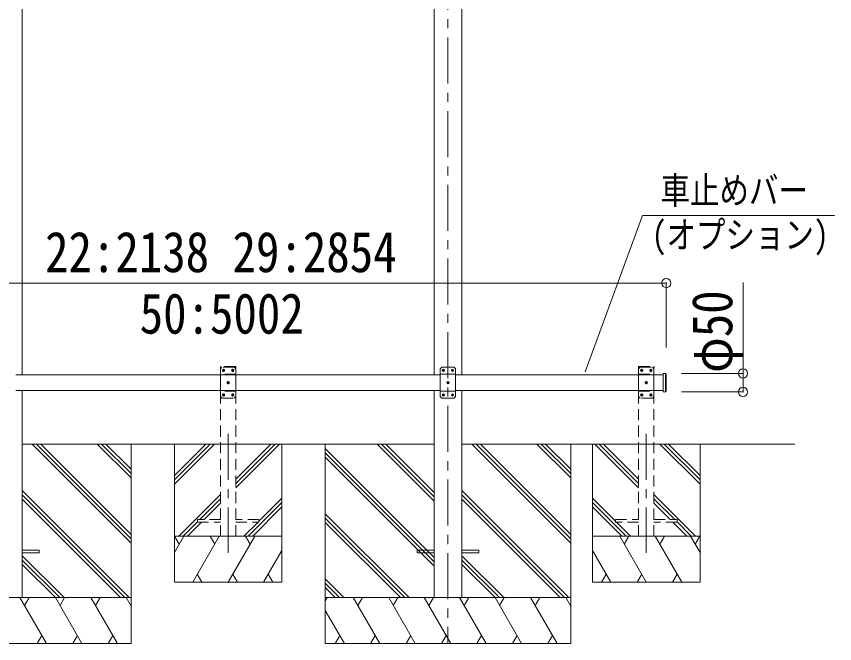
# Model space of a CAD drawing. Units: millimetres at full size, sheet at 1:30; details may follow other scales. Extents: x -20916 to 28483, y -5820 to 5820.
# Drawn here: x -3508 to -843, y -2257 to -214 of the extents above; entities that cross this region are included whole.
import ezdxf
from ezdxf.enums import TextEntityAlignment as Align

# ---------------------------------------------------------------- set-up
doc = ezdxf.new("R2010")
doc.units = ezdxf.units.MM
doc.header["$LTSCALE"] = 30
doc.header["$PDMODE"] = 32
doc.header["$PDSIZE"] = 30
doc.linetypes.add('CHAIN1', pattern=[8, 5, -1, 1, -1])
doc.linetypes.add('DASHED1', pattern=[1.8, 1.2, -0.6])
for name, color, linetype, lineweight in [('0-0_0', 7, 'Continuous', 9), ('0-1_本体', 5, 'CHAIN1', 9), ('0-3_ELV2', 4, 'Continuous', 9), ('0-5_DIM1', 4, 'DASHED1', 9), ('0-6_OTH_LINE', 6, 'Continuous', 9), ('0-7_SHAPE', 6, 'Continuous', 9)]:
    doc.layers.add(name, color=color, linetype=linetype, lineweight=lineweight)
doc.styles.add('ＭＳ ゴシック', font='')
doc.styles.get('ＭＳ ゴシック').set_extended_font_data('MS Gothic')

msp = doc.modelspace()

# ---------------------------------------------------------------- linework, layer by layer
at = {"layer": '0-0_0'}
for p, q in [((-3489.27, -1607.28), (-2147.27, -1607.28)), ((-3134.07, -1929.74), (-3456.53, -1607.28)), ((-3134.07, -1915.6), (-3442.39, -1607.28)), ((-3134.07, -1901.45), (-3428.25, -1607.28)), ((-3134.07, -1717.61), (-3244.4, -1607.28)), ((-3134.07, -1703.47), (-3230.26, -1607.28)), ((-3134.07, -1689.32), (-3216.11, -1607.28)), ((-3134.07, -1607.28), (-3134.07, -2257.28)), ((-2993.27, -1607.29), (-2993.27, -2057.29)), ((-2993.27, -1709.64), (-2890.92, -1607.29)), ((-2993.27, -1723.78), (-2876.78, -1607.29)), ((-2993.27, -1737.92), (-2862.63, -1607.29)), ((-2793.27, -1750.05), (-2650.5, -1607.29)), ((-2793.27, -1735.91), (-2664.64, -1607.29)), ((-2793.27, -1721.77), (-2678.79, -1607.29)), ((-2643.27, -2057.29), (-2643.27, -1607.29)), ((-2502.07, -1607.28), (-2502.07, -2257.28)), ((-2147.27, -1976.75), (-2502.07, -1621.96)), ((-2147.27, -1792.91), (-2332.9, -1607.28)), ((-2147.27, -1778.77), (-2318.76, -1607.28)), ((-2147.27, -1764.62), (-2304.61, -1607.28)), ((-2057.27, -1607.28), (-972.23, -1607.28)), ((-1702.07, -1929.74), (-2024.53, -1607.28)), ((-1702.07, -1915.6), (-2010.39, -1607.28)), ((-1702.07, -1901.45), (-1996.25, -1607.28)), ((-1702.07, -1717.61), (-1812.4, -1607.28)), ((-1702.07, -1703.47), (-1798.26, -1607.28)), ((-1702.07, -1689.32), (-1784.11, -1607.28)), ((-1702.07, -1607.28), (-1702.07, -2257.28)), ((-1631.27, -2057.29), (-1631.27, -1607.29)), ((-1481.27, -1750.05), (-1624.03, -1607.29)), ((-1481.27, -1735.91), (-1609.89, -1607.29)), ((-1481.27, -1721.77), (-1595.75, -1607.29)), ((-1281.27, -1737.92), (-1411.9, -1607.29)), ((-1281.27, -1723.78), (-1397.76, -1607.29)), ((-1281.27, -1709.64), (-1383.62, -1607.29)), ((-1281.27, -1607.29), (-1281.27, -2057.29)), ((-2147.27, -1990.9), (-2502.07, -1636.1)), ((-2149.53, -2002.78), (-2502.07, -1650.24)), ((-3140.38, -2107.28), (-3488.87, -1758.79)), ((-1708.38, -2107.28), (-2056.87, -1758.79)), ((-3154.52, -2107.28), (-3488.87, -1772.93)), ((-2978.79, -1907.29), (-2843.27, -1771.77)), ((-2718.27, -1858.9), (-2643.27, -1783.9)), ((-1722.52, -2107.28), (-2056.87, -1772.93)), ((-1556.27, -1858.9), (-1631.27, -1783.9)), ((-1295.75, -1907.29), (-1431.27, -1771.77)), ((-3168.66, -2107.28), (-3488.87, -1787.07)), ((-2910.65, -1853.29), (-2843.27, -1785.91)), ((-2896.5, -1853.29), (-2843.27, -1800.05)), ((-2752.51, -1907.29), (-2643.27, -1798.04)), ((-2738.37, -1907.29), (-2643.27, -1812.18)), ((-1736.66, -2107.28), (-2056.87, -1787.07)), ((-1522.02, -1907.29), (-1631.27, -1798.04)), ((-1536.16, -1907.29), (-1631.27, -1812.18)), ((-1363.89, -1853.29), (-1431.27, -1785.91)), ((-1378.03, -1853.29), (-1431.27, -1800.05)), ((-2228.88, -2107.28), (-2502.07, -1834.09)), ((-2964.65, -1907.29), (-2918.27, -1860.91)), ((-2950.51, -1907.29), (-2904.5, -1861.29)), ((-2766.66, -1907.29), (-2720.66, -1861.29)), ((-2243.02, -2107.28), (-2502.07, -1848.23)), ((-2257.16, -2107.28), (-2502.07, -1862.37)), ((-1507.88, -1907.29), (-1553.88, -1861.29)), ((-1324.03, -1907.29), (-1370.03, -1861.29)), ((-1309.89, -1907.29), (-1356.27, -1860.91)), ((-2993.27, -1960.4), (-2962.6, -1907.29)), ((-2993.27, -1907.29), (-2643.27, -1907.29)), ((-2977.6, -1933.27), (-2992.6, -1907.29)), ((-2933.73, -2057.29), (-2847.13, -1907.29)), ((-2862.13, -1933.27), (-2877.13, -1907.29)), ((-2818.26, -2057.29), (-2731.66, -1907.29)), ((-2746.66, -1933.27), (-2761.66, -1907.29)), ((-1281.27, -1907.29), (-1631.27, -1907.29)), ((-1456.27, -2057.29), (-1542.87, -1907.29)), ((-1527.87, -1933.27), (-1512.87, -1907.29)), ((-1340.8, -2057.29), (-1427.4, -1907.29)), ((-1412.4, -1933.27), (-1397.4, -1907.29)), ((-1281.27, -1960.4), (-1311.93, -1907.29)), ((-1296.93, -1933.27), (-1281.93, -1907.29)), ((-3352.51, -2107.28), (-3488.87, -1970.92)), ((-2702.79, -2057.29), (-2643.27, -1954.19)), ((-1920.51, -2107.28), (-2056.87, -1970.92)), ((-1571.74, -2057.29), (-1631.27, -1954.19)), ((-3366.65, -2107.28), (-3488.87, -1985.06)), ((-1934.65, -2107.28), (-2056.87, -1985.06)), ((-3380.79, -2107.28), (-3488.87, -1999.2)), ((-1948.79, -2107.28), (-2056.87, -1999.2)), ((-2918.74, -2031.31), (-2903.74, -2057.29)), ((-2803.26, -2031.31), (-2788.26, -2057.29)), ((-2687.79, -2031.31), (-2672.8, -2057.29)), ((-2441.01, -2107.28), (-2502.07, -2046.22)), ((-1586.74, -2031.31), (-1601.74, -2057.29)), ((-1471.27, -2031.31), (-1486.27, -2057.29)), ((-1355.8, -2031.31), (-1370.8, -2057.29)), ((-2993.27, -2057.29), (-2643.27, -2057.29)), ((-2455.15, -2107.28), (-2502.07, -2060.36)), ((-2469.29, -2107.28), (-2502.07, -2074.5)), ((-1281.27, -2057.29), (-1631.27, -2057.29)), ((-3934.07, -2107.28), (-3134.07, -2107.28)), ((-3409.75, -2257.28), (-3496.36, -2107.28)), ((-3481.36, -2133.26), (-3466.35, -2107.28)), ((-3294.28, -2257.28), (-3380.89, -2107.28)), ((-3365.89, -2133.26), (-3350.88, -2107.28)), ((-3178.81, -2257.28), (-3265.42, -2107.28)), ((-3250.42, -2133.26), (-3235.42, -2107.28)), ((-3134.07, -2134.78), (-3149.95, -2107.28)), ((-2502.07, -2107.28), (-1702.07, -2107.28)), ((-2496.24, -2107.28), (-2502.07, -2117.38)), ((-2324.16, -2257.28), (-2410.77, -2107.28)), ((-2380.77, -2107.28), (-2395.77, -2133.26)), ((-2208.69, -2257.28), (-2295.3, -2107.28)), ((-2280.3, -2133.26), (-2265.3, -2107.28)), ((-2093.22, -2257.28), (-2179.83, -2107.28)), ((-2164.83, -2133.26), (-2149.82, -2107.28)), ((-1977.75, -2257.28), (-2064.36, -2107.28)), ((-2049.36, -2133.26), (-2034.35, -2107.28)), ((-1862.28, -2257.28), (-1948.89, -2107.28)), ((-1933.89, -2133.26), (-1918.88, -2107.28)), ((-1746.81, -2257.28), (-1833.42, -2107.28)), ((-1818.42, -2133.26), (-1803.42, -2107.28)), ((-1702.07, -2134.78), (-1717.95, -2107.28)), ((-2439.63, -2257.28), (-2502.07, -2149.14)), ((-3424.75, -2231.3), (-3439.75, -2257.28)), ((-3309.28, -2231.3), (-3324.28, -2257.28)), ((-3193.81, -2231.3), (-3208.81, -2257.28)), ((-2454.63, -2231.3), (-2469.63, -2257.28)), ((-2339.16, -2231.3), (-2354.16, -2257.28)), ((-2223.69, -2231.3), (-2238.69, -2257.28)), ((-2108.22, -2231.3), (-2123.22, -2257.28)), ((-1992.75, -2231.3), (-2007.75, -2257.28)), ((-1877.28, -2231.3), (-1892.28, -2257.28)), ((-1761.81, -2231.3), (-1776.81, -2257.28)), ((-3134.07, -2257.28), (-3934.07, -2257.28)), ((-1702.07, -2257.28), (-2502.07, -2257.28))]:
    msp.add_line(p, q, dxfattribs=at)
at = {"layer": '0-1_本体'}
for p, q in [((-2102.27, 917.13), (-2102.27, -2257.28)), ((-2818.27, -1573.86), (-2818.27, -1961.73)), ((-1456.27, -1573.86), (-1456.27, -1961.73))]:
    msp.add_line(p, q, dxfattribs=at)
at = {"layer": '0-3_ELV2'}
for p, q in [((-3489.07, 521.72), (-3489.07, -1382.28)), ((-2147.47, 521.72), (-2147.47, -1382.28)), ((-2057.07, 521.72), (-2057.07, -1382.28)), ((-2082.27, -1357.28), (-2077.27, -1362.28)), ((-2127.27, -1382.28), (-3509.27, -1382.28)), ((-2127.27, -1362.28), (-2127.27, -1452.28)), ((-2077.27, -1379.98), (-2127.27, -1379.98)), ((-2118.53, -1366.86), (-2119.37, -1366.86)), ((-2116.01, -1367.7), (-2115.17, -1367.7)), ((-2088.53, -1366.86), (-2089.37, -1366.86)), ((-2086.01, -1367.7), (-2085.17, -1367.7)), ((-2077.27, -1452.28), (-2077.27, -1362.28)), ((-2077.27, -1382.28), (-1401.27, -1382.28)), ((-1401.27, -1377.28), (-1401.27, -1437.28)), ((-1401.27, -1377.28), (-1401.27, -1437.28)), ((-1393.27, -1377.28), (-1393.27, -1437.28)), ((-1393.27, -1377.28), (-1393.27, -1437.28)), ((-1391.27, -1379.28), (-1391.27, -1435.28)), ((-1391.27, -1379.28), (-1391.27, -1435.28)), ((-2103.53, -1406.86), (-2104.37, -1406.86)), ((-2101.01, -1407.7), (-2100.17, -1407.7)), ((-3509.27, -1432.28), (-2127.27, -1432.28)), ((-3489.27, -1432.28), (-3489.27, -2107.28)), ((-2147.27, -1432.28), (-2147.27, -2107.28)), ((-2077.27, -1434.58), (-2127.27, -1434.58)), ((-2077.27, -1432.28), (-1401.27, -1432.28)), ((-2057.27, -1432.28), (-2057.27, -2107.28)), ((-2122.27, -1457.28), (-2127.27, -1452.28)), ((-2118.53, -1446.86), (-2119.37, -1446.86)), ((-2116.01, -1447.7), (-2115.17, -1447.7)), ((-2088.53, -1446.86), (-2089.37, -1446.86)), ((-2086.01, -1447.7), (-2085.17, -1447.7)), ((-3434.07, -1952.78), (-3488.87, -1952.78)), ((-3434.07, -1961.78), (-3488.87, -1961.78)), ((-3434.07, -1952.78), (-3434.07, -1961.78)), ((-2202.07, -1952.78), (-2202.07, -1961.78)), ((-2147.27, -1952.78), (-2202.07, -1952.78)), ((-2147.27, -1961.78), (-2202.07, -1961.78)), ((-2002.07, -1952.78), (-2056.87, -1952.78)), ((-2002.07, -1961.78), (-2056.87, -1961.78)), ((-2002.07, -1952.78), (-2002.07, -1961.78))]:
    msp.add_line(p, q, dxfattribs=at)
for points in [[(-2082.27, -1357.28), (-2122.27, -1357.28), (-2127.27, -1362.28)], [(-2119.37, -1366.86), (-2119.37, -1367.7), (-2118.53, -1367.7)], [(-2116.85, -1366.02), (-2116.85, -1365.18), (-2117.69, -1365.18), (-2117.69, -1366.02)], [(-2117.69, -1368.54), (-2117.69, -1369.38), (-2116.85, -1369.38), (-2116.85, -1368.54)], [(-2115.17, -1367.7), (-2115.17, -1366.86), (-2116.01, -1366.86)], [(-2089.37, -1366.86), (-2089.37, -1367.7), (-2088.53, -1367.7)], [(-2086.85, -1366.02), (-2086.85, -1365.18), (-2087.69, -1365.18), (-2087.69, -1366.02)], [(-2087.69, -1368.54), (-2087.69, -1369.38), (-2086.85, -1369.38), (-2086.85, -1368.54)], [(-2085.17, -1367.7), (-2085.17, -1366.86), (-2086.01, -1366.86)], [(-1391.27, -1379.28), (-1393.27, -1377.28), (-1401.27, -1377.28)], [(-1391.27, -1379.28), (-1393.27, -1377.28), (-1401.27, -1377.28)], [(-2104.37, -1406.86), (-2104.37, -1407.7), (-2103.53, -1407.7)], [(-2101.85, -1406.02), (-2101.85, -1405.18), (-2102.69, -1405.18), (-2102.69, -1406.02)], [(-2102.69, -1408.54), (-2102.69, -1409.38), (-2101.85, -1409.38), (-2101.85, -1408.54)], [(-2100.17, -1407.7), (-2100.17, -1406.86), (-2101.01, -1406.86)], [(-1391.27, -1435.28), (-1393.27, -1437.28), (-1401.27, -1437.28)], [(-1391.27, -1435.28), (-1393.27, -1437.28), (-1401.27, -1437.28)], [(-2122.27, -1457.28), (-2082.27, -1457.28), (-2077.27, -1452.28)], [(-2119.37, -1446.86), (-2119.37, -1447.7), (-2118.53, -1447.7)], [(-2116.85, -1446.02), (-2116.85, -1445.18), (-2117.69, -1445.18), (-2117.69, -1446.02)], [(-2117.69, -1448.54), (-2117.69, -1449.38), (-2116.85, -1449.38), (-2116.85, -1448.54)], [(-2115.17, -1447.7), (-2115.17, -1446.86), (-2116.01, -1446.86)], [(-2089.37, -1446.86), (-2089.37, -1447.7), (-2088.53, -1447.7)], [(-2086.85, -1446.02), (-2086.85, -1445.18), (-2087.69, -1445.18), (-2087.69, -1446.02)], [(-2087.69, -1448.54), (-2087.69, -1449.38), (-2086.85, -1449.38), (-2086.85, -1448.54)], [(-2085.17, -1447.7), (-2085.17, -1446.86), (-2086.01, -1446.86)]]:
    msp.add_lwpolyline(points, dxfattribs=at)
for centre in [(-2117.27, -1367.28), (-2087.27, -1367.28), (-2102.27, -1407.28), (-2117.27, -1447.28), (-2087.27, -1447.28)]:
    msp.add_circle(centre, 3.5, dxfattribs=at)
for centre, start, end in [((-2118.53, -1366.02), 270, 0), ((-2118.53, -1368.54), 0, 90), ((-2116.01, -1366.02), 180, 270), ((-2116.01, -1368.54), 90, 180), ((-2088.53, -1366.02), 270, 0), ((-2088.53, -1368.54), 0, 90), ((-2086.01, -1366.02), 180, 270), ((-2086.01, -1368.54), 90, 180), ((-2103.53, -1406.02), 270, 0), ((-2103.53, -1408.54), 0, 90), ((-2101.01, -1406.02), 180, 270), ((-2101.01, -1408.54), 90, 180), ((-2118.53, -1446.02), 270, 0), ((-2118.53, -1448.54), 0, 90), ((-2116.01, -1446.02), 180, 270), ((-2116.01, -1448.54), 90, 180), ((-2088.53, -1446.02), 270, 0), ((-2088.53, -1448.54), 0, 90), ((-2086.01, -1446.02), 180, 270), ((-2086.01, -1448.54), 90, 180)]:
    msp.add_arc(centre, 0.84, start, end, dxfattribs=at)
at = {"layer": '0-5_DIM1'}
for p, q in [((-2843.57, -1357.29), (-2843.46, -1355.24)), ((-2792.97, -1357.29), (-2843.57, -1357.29)), ((-2843.27, -1907.29), (-2843.27, -1357.29)), ((-2794.07, -1354.29), (-2842.46, -1354.29)), ((-2798.27, -1357.29), (-2793.27, -1362.29)), ((-2793.27, -1907.29), (-2793.27, -1357.29)), ((-2792.97, -1357.29), (-2793.07, -1355.24)), ((-1481.57, -1357.29), (-1481.46, -1355.24)), ((-1481.57, -1357.29), (-1430.97, -1357.29)), ((-1481.27, -1907.29), (-1481.27, -1357.29)), ((-1476.27, -1357.29), (-1481.27, -1362.29)), ((-1480.46, -1354.29), (-1432.07, -1354.29)), ((-1431.27, -1907.29), (-1431.27, -1357.29)), ((-1430.97, -1357.29), (-1431.08, -1355.24)), ((-2843.27, -1362.29), (-2843.27, -1452.29)), ((-2793.27, -1379.99), (-2843.27, -1379.99)), ((-2834.53, -1366.87), (-2835.37, -1366.87)), ((-2832.01, -1367.71), (-2831.17, -1367.71)), ((-2804.53, -1366.87), (-2805.37, -1366.87)), ((-2802.01, -1367.71), (-2801.17, -1367.71)), ((-2793.27, -1452.29), (-2793.27, -1362.29)), ((-1481.27, -1452.29), (-1481.27, -1362.29)), ((-1481.27, -1379.99), (-1431.27, -1379.99)), ((-1472.53, -1367.71), (-1473.37, -1367.71)), ((-1470.01, -1366.87), (-1469.17, -1366.87)), ((-1442.53, -1367.71), (-1443.37, -1367.71)), ((-1440.01, -1366.87), (-1439.17, -1366.87)), ((-1431.27, -1362.29), (-1431.27, -1452.29)), ((-2819.53, -1406.87), (-2820.37, -1406.87)), ((-2817.01, -1407.71), (-2816.17, -1407.71)), ((-1457.53, -1407.71), (-1458.37, -1407.71)), ((-1455.01, -1406.87), (-1454.17, -1406.87)), ((-2793.27, -1434.59), (-2843.27, -1434.59)), ((-1481.27, -1434.59), (-1431.27, -1434.59)), ((-2838.27, -1457.29), (-2843.27, -1452.29)), ((-2834.53, -1446.87), (-2835.37, -1446.87)), ((-2832.01, -1447.71), (-2831.17, -1447.71)), ((-2804.53, -1446.87), (-2805.37, -1446.87)), ((-2802.01, -1447.71), (-2801.17, -1447.71)), ((-1472.53, -1447.71), (-1473.37, -1447.71)), ((-1470.01, -1446.87), (-1469.17, -1446.87)), ((-1442.53, -1447.71), (-1443.37, -1447.71)), ((-1440.01, -1446.87), (-1439.17, -1446.87)), ((-1436.27, -1457.29), (-1431.27, -1452.29)), ((-2843.27, -1853.29), (-2918.27, -1853.29)), ((-2793.27, -1861.29), (-2718.27, -1861.29)), ((-1481.27, -1861.29), (-1556.27, -1861.29)), ((-1431.27, -1853.29), (-1356.27, -1853.29))]:
    msp.add_line(p, q, dxfattribs=at)
for points in [[(-2798.27, -1357.29), (-2838.27, -1357.29), (-2843.27, -1362.29)], [(-1476.27, -1357.29), (-1436.27, -1357.29), (-1431.27, -1362.29)], [(-2835.37, -1366.87), (-2835.37, -1367.71), (-2834.53, -1367.71)], [(-2832.85, -1366.03), (-2832.85, -1365.19), (-2833.69, -1365.19), (-2833.69, -1366.03)], [(-2833.69, -1368.55), (-2833.69, -1369.39), (-2832.85, -1369.39), (-2832.85, -1368.55)], [(-2831.17, -1367.71), (-2831.17, -1366.87), (-2832.01, -1366.87)], [(-2805.37, -1366.87), (-2805.37, -1367.71), (-2804.53, -1367.71)], [(-2802.85, -1366.03), (-2802.85, -1365.19), (-2803.69, -1365.19), (-2803.69, -1366.03)], [(-2803.69, -1368.55), (-2803.69, -1369.39), (-2802.85, -1369.39), (-2802.85, -1368.55)], [(-2801.17, -1367.71), (-2801.17, -1366.87), (-2802.01, -1366.87)], [(-1473.37, -1367.71), (-1473.37, -1366.87), (-1472.53, -1366.87)], [(-1471.69, -1366.03), (-1471.69, -1365.19), (-1470.85, -1365.19), (-1470.85, -1366.03)], [(-1470.85, -1368.55), (-1470.85, -1369.39), (-1471.69, -1369.39), (-1471.69, -1368.55)], [(-1469.17, -1366.87), (-1469.17, -1367.71), (-1470.01, -1367.71)], [(-1443.37, -1367.71), (-1443.37, -1366.87), (-1442.53, -1366.87)], [(-1441.69, -1366.03), (-1441.69, -1365.19), (-1440.85, -1365.19), (-1440.85, -1366.03)], [(-1440.85, -1368.55), (-1440.85, -1369.39), (-1441.69, -1369.39), (-1441.69, -1368.55)], [(-1439.17, -1366.87), (-1439.17, -1367.71), (-1440.01, -1367.71)], [(-2820.37, -1406.87), (-2820.37, -1407.71), (-2819.53, -1407.71)], [(-2817.85, -1406.03), (-2817.85, -1405.19), (-2818.69, -1405.19), (-2818.69, -1406.03)], [(-2818.69, -1408.55), (-2818.69, -1409.39), (-2817.85, -1409.39), (-2817.85, -1408.55)], [(-2816.17, -1407.71), (-2816.17, -1406.87), (-2817.01, -1406.87)], [(-1458.37, -1407.71), (-1458.37, -1406.87), (-1457.53, -1406.87)], [(-1456.69, -1406.03), (-1456.69, -1405.19), (-1455.85, -1405.19), (-1455.85, -1406.03)], [(-1455.85, -1408.55), (-1455.85, -1409.39), (-1456.69, -1409.39), (-1456.69, -1408.55)], [(-1454.17, -1406.87), (-1454.17, -1407.71), (-1455.01, -1407.71)], [(-2838.27, -1457.29), (-2798.27, -1457.29), (-2793.27, -1452.29)], [(-2835.37, -1446.87), (-2835.37, -1447.71), (-2834.53, -1447.71)], [(-2832.85, -1446.03), (-2832.85, -1445.19), (-2833.69, -1445.19), (-2833.69, -1446.03)], [(-2833.69, -1448.55), (-2833.69, -1449.39), (-2832.85, -1449.39), (-2832.85, -1448.55)], [(-2831.17, -1447.71), (-2831.17, -1446.87), (-2832.01, -1446.87)], [(-2805.37, -1446.87), (-2805.37, -1447.71), (-2804.53, -1447.71)], [(-2802.85, -1446.03), (-2802.85, -1445.19), (-2803.69, -1445.19), (-2803.69, -1446.03)], [(-2803.69, -1448.55), (-2803.69, -1449.39), (-2802.85, -1449.39), (-2802.85, -1448.55)], [(-2801.17, -1447.71), (-2801.17, -1446.87), (-2802.01, -1446.87)], [(-1436.27, -1457.29), (-1476.27, -1457.29), (-1481.27, -1452.29)], [(-1473.37, -1447.71), (-1473.37, -1446.87), (-1472.53, -1446.87)], [(-1471.69, -1446.03), (-1471.69, -1445.19), (-1470.85, -1445.19), (-1470.85, -1446.03)], [(-1470.85, -1448.55), (-1470.85, -1449.39), (-1471.69, -1449.39), (-1471.69, -1448.55)], [(-1469.17, -1446.87), (-1469.17, -1447.71), (-1470.01, -1447.71)], [(-1443.37, -1447.71), (-1443.37, -1446.87), (-1442.53, -1446.87)], [(-1441.69, -1446.03), (-1441.69, -1445.19), (-1440.85, -1445.19), (-1440.85, -1446.03)], [(-1440.85, -1448.55), (-1440.85, -1449.39), (-1441.69, -1449.39), (-1441.69, -1448.55)], [(-1439.17, -1446.87), (-1439.17, -1447.71), (-1440.01, -1447.71)], [(-2918.27, -1853.29), (-2918.27, -1861.29), (-2843.27, -1861.29)], [(-2718.27, -1861.29), (-2718.27, -1853.29), (-2793.27, -1853.29)], [(-1556.27, -1861.29), (-1556.27, -1853.29), (-1481.27, -1853.29)], [(-1356.27, -1853.29), (-1356.27, -1861.29), (-1431.27, -1861.29)]]:
    msp.add_lwpolyline(points, dxfattribs=at)
for centre in [(-2833.27, -1367.29), (-2803.27, -1367.29), (-1471.27, -1367.29), (-1441.27, -1367.29), (-2818.27, -1407.29), (-1456.27, -1407.29), (-2833.27, -1447.29), (-2803.27, -1447.29), (-1471.27, -1447.29), (-1441.27, -1447.29)]:
    msp.add_circle(centre, 3.5, dxfattribs=at)
for centre, radius, start, end in [((-2842.46, -1355.29), 1, 90, 176.99994), ((-2794.07, -1355.29), 1, 3.00011, 90), ((-1480.46, -1355.29), 1, 90, 176.99989), ((-1432.07, -1355.29), 1, 3.00006, 90), ((-2834.53, -1366.03), 0.84, 270, 0), ((-2834.53, -1368.55), 0.84, 0, 90), ((-2832.01, -1366.03), 0.84, 180, 270), ((-2832.01, -1368.55), 0.84, 90, 180), ((-2804.53, -1366.03), 0.84, 270, 0), ((-2804.53, -1368.55), 0.84, 0, 90), ((-2802.01, -1366.03), 0.84, 180, 270), ((-2802.01, -1368.55), 0.84, 90, 180), ((-1472.53, -1366.03), 0.84, 270, 0), ((-1472.53, -1368.55), 0.84, 0, 90), ((-1470.01, -1366.03), 0.84, 180, 270), ((-1470.01, -1368.55), 0.84, 90, 180), ((-1442.53, -1366.03), 0.84, 270, 0), ((-1442.53, -1368.55), 0.84, 0, 90), ((-1440.01, -1366.03), 0.84, 180, 270), ((-1440.01, -1368.55), 0.84, 90, 180), ((-2819.53, -1406.03), 0.84, 270, 0), ((-2819.53, -1408.55), 0.84, 0, 90), ((-2817.01, -1406.03), 0.84, 180, 270), ((-2817.01, -1408.55), 0.84, 90, 180), ((-1457.53, -1406.03), 0.84, 270, 0), ((-1457.53, -1408.55), 0.84, 0, 90), ((-1455.01, -1406.03), 0.84, 180, 270), ((-1455.01, -1408.55), 0.84, 90, 180), ((-2834.53, -1446.03), 0.84, 270, 0), ((-2834.53, -1448.55), 0.84, 0, 90), ((-2832.01, -1446.03), 0.84, 180, 270), ((-2832.01, -1448.55), 0.84, 90, 180), ((-2804.53, -1446.03), 0.84, 270, 0), ((-2804.53, -1448.55), 0.84, 0, 90), ((-2802.01, -1446.03), 0.84, 180, 270), ((-2802.01, -1448.55), 0.84, 90, 180), ((-1472.53, -1446.03), 0.84, 270, 0), ((-1472.53, -1448.55), 0.84, 0, 90), ((-1470.01, -1446.03), 0.84, 180, 270), ((-1470.01, -1448.55), 0.84, 90, 180), ((-1442.53, -1446.03), 0.84, 270, 0), ((-1442.53, -1448.55), 0.84, 0, 90), ((-1440.01, -1446.03), 0.84, 180, 270), ((-1440.01, -1448.55), 0.84, 90, 180)]:
    msp.add_arc(centre, radius, start, end, dxfattribs=at)
at = {"layer": '0-6_OTH_LINE'}
for p, q in [((-4245.27, -1082.91), (-1391.27, -1082.91)), ((-1391.27, -1082.91), (-1391.27, -1292.53)), ((-1141.27, -1377.28), (-1141.27, -1080.69)), ((-1141.27, -1377.28), (-1341.27, -1377.28)), ((-1141.27, -1437.28), (-1141.27, -1377.28)), ((-1141.27, -1437.28), (-1341.27, -1437.28))]:
    msp.add_line(p, q, dxfattribs=at)
for p in [(-1391.27, -1082.91), (-1141.27, -1377.28), (-1141.27, -1437.28)]:
    msp.add_point(p, dxfattribs=at)
at = {"layer": '0-7_SHAPE'}
for p, q in [((-1655.1, -1372.22), (-1468.46, -862.9)), ((-1468.46, -862.9), (-842.87, -862.9))]:
    msp.add_line(p, q, dxfattribs=at)

# ---------------------------------------------------------------- texts
at = {"layer": '0-6_OTH_LINE', "color": 7, "style": 'ＭＳ ゴシック', "width": 0.85}
for s, p in [('22:2138 29:2854 ', (-3414.46, -1086.98)), ('50:5002', (-3106.23, -1287.29))]:
    msp.add_text(s, height=132, dxfattribs=at).set_placement(p, align=Align.BOTTOM_LEFT)
msp.add_text('φ50', height=132, rotation=90, dxfattribs=at).set_placement((-1136.61, -1375.34), align=Align.BOTTOM_LEFT)
at = {"layer": '0-7_SHAPE', "color": 7, "style": 'ＭＳ ゴシック', "width": 0.8}
for s, p in [('車止めバー', (-1409.95, -851.16)), ('(オプション)', (-1438.3, -995.81))]:
    msp.add_text(s, height=87.98, dxfattribs=at).set_placement(p, align=Align.BOTTOM_LEFT)

doc.saveas('drawing.dxf')
